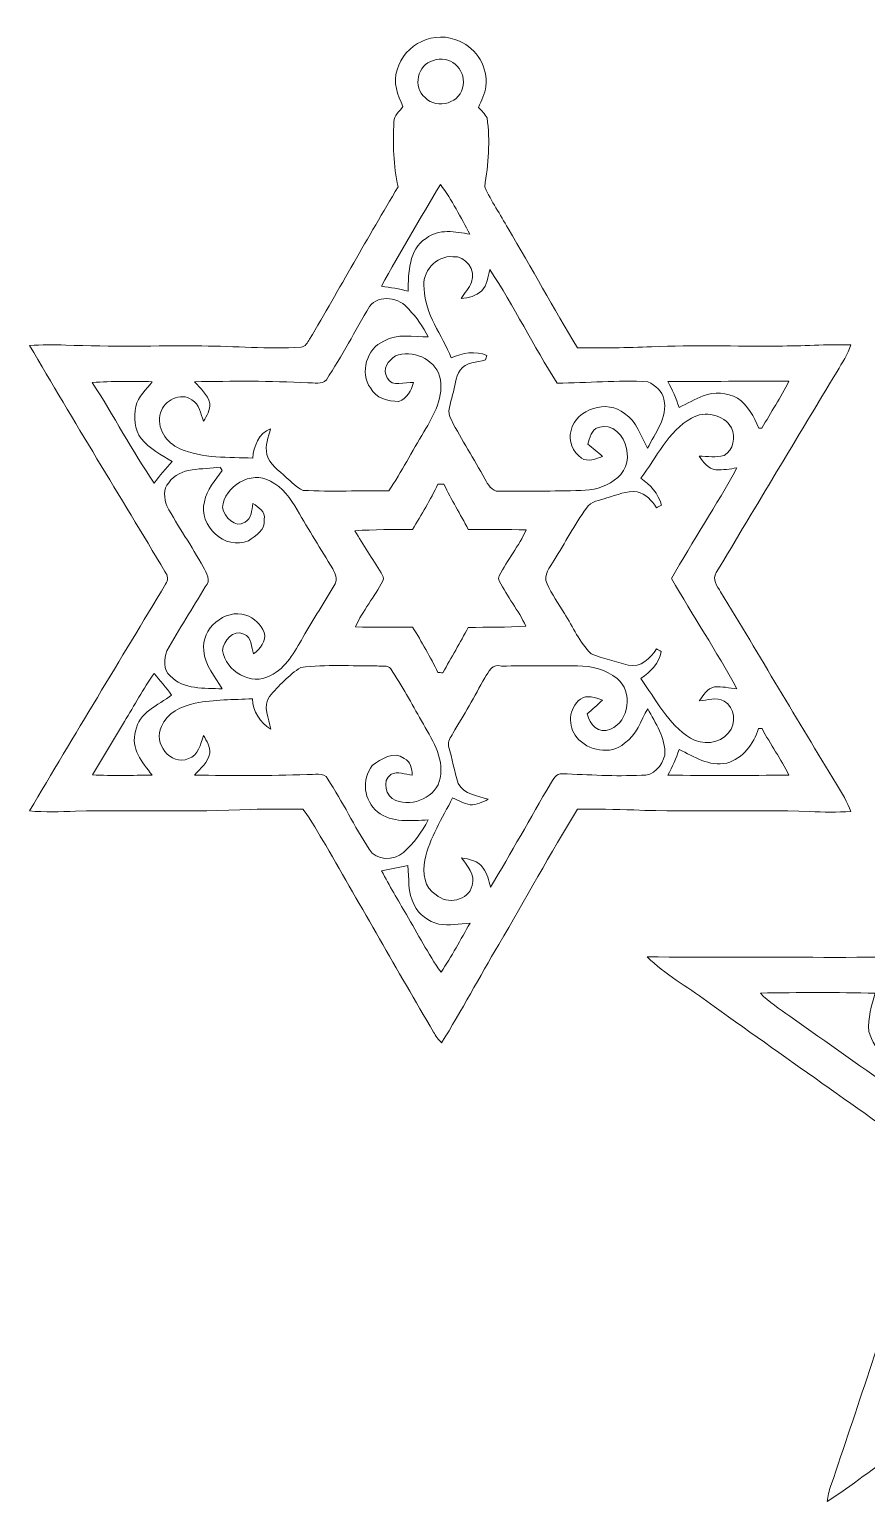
# Model space of a CAD drawing. Header units: centimetres. Extents: x -16.3 to 16.3, y -15.3 to 15.5.
# Drawn here: x -16.33 to 1.2, y -15.34 to 15.5 of the extents above; entities that cross this region are included whole.
import ezdxf

# ---------------------------------------------------------------- set-up
doc = ezdxf.new("R2010")
doc.units = ezdxf.units.CM
doc.header["$MEASUREMENT"] = 0
doc.layers.add('Layer 1', color=7, linetype='Continuous')

msp = doc.modelspace()

# ---------------------------------------------------------------- linework, layer by layer
at = {"layer": 'Layer 1', "color": 250, "lineweight": 9}
for points, knots in [([(-8.62736, 14.65304), (-8.49612, 15.19491), (-7.8255, 15.49971), (-7.32455, 15.25241), (-7.32455, 15.25241), (-6.95907, 15.10001), (-6.72871, 14.6989), (-6.76999, 14.30696), (-6.76999, 14.30696), (-6.79644, 14.1521), (-6.86418, 14.00851), (-6.92662, 13.86529), (-6.92662, 13.86529), (-6.86241, 13.79685), (-6.78939, 13.73229), (-6.74741, 13.64656), (-6.74741, 13.64656), (-6.68038, 13.16538), (-6.7213, 12.67925), (-6.79786, 12.203), (-6.79786, 12.203), (-6.65921, 11.89926), (-6.46695, 11.62338), (-6.30891, 11.32952), (-6.30891, 11.32952), (-5.81502, 10.50261), (-5.35429, 9.6563), (-4.85511, 8.83256), (-4.85511, 8.83256), (-4.33723, 8.83362), (-3.81865, 8.82303), (-3.30112, 8.85337), (-3.30112, 8.85337), (-2.41988, 8.88689), (-1.53794, 8.85937), (-0.65634, 8.86784), (-0.65634, 8.86784), (-0.14622, 8.86607), (0.36354, 8.90453), (0.87401, 8.89112), (0.87401, 8.89112), (0.80557, 8.69215), (0.6881, 8.51612), (0.58438, 8.33514), (0.58438, 8.33514), (-0.26405, 6.93356), (-1.10613, 5.52774), (-1.9461, 4.12121), (-1.9461, 4.12121), (-2.04594, 3.98539), (-1.9207, 3.83511), (-1.85579, 3.71763), (-1.85579, 3.71763), (-1.04086, 2.37778), (-0.24394, 1.027), (0.56886, -0.31426), (0.56886, -0.31426), (0.67857, -0.50018), (0.80381, -0.68045), (0.8726, -0.88682), (0.8726, -0.88682), (0.58579, -0.89529), (0.29934, -0.90199), (0.01288, -0.884), (0.01288, -0.884), (-1.2162, -0.8399), (-2.44669, -0.8974), (-3.67577, -0.8519), (-3.67577, -0.8519), (-4.06771, -0.83602), (-4.46, -0.83532), (-4.85157, -0.83355), (-4.85157, -0.83355), (-5.43049, -1.76065), (-5.94378, -2.72656), (-6.50082, -3.66671), (-6.50082, -3.66671), (-6.90757, -4.35075), (-7.2794, -5.05524), (-7.70026, -5.73081), (-7.70026, -5.73081), (-7.76447, -5.66167), (-7.82303, -5.58723), (-7.86995, -5.50539), (-7.86995, -5.50539), (-8.63088, -4.2047), (-9.37419, -2.89413), (-10.12772, -1.58955), (-10.12772, -1.58955), (-10.28295, -1.33485), (-10.42441, -1.07097), (-10.60292, -0.83144), (-10.60292, -0.83144), (-10.96769, -0.83179), (-11.33281, -0.83038), (-11.69759, -0.84131), (-11.69759, -0.84131), (-12.92031, -0.90129), (-14.14481, -0.84449), (-15.36824, -0.878), (-15.36824, -0.878), (-15.68927, -0.88929), (-16.01171, -0.89776), (-16.33238, -0.872), (-16.33238, -0.872), (-15.38905, 0.71655), (-14.43338, 2.29806), (-13.47947, 3.87991), (-13.47947, 3.87991), (-13.42232, 3.96211), (-13.42867, 4.06547), (-13.49428, 4.14238), (-13.49428, 4.14238), (-14.43655, 5.72353), (-15.40599, 7.28916), (-16.3285, 8.88195), (-16.3285, 8.88195), (-16.07697, 8.89218), (-15.82438, 8.89994), (-15.5725, 8.88653), (-15.5725, 8.88653), (-14.62247, 8.84843), (-13.67173, 8.87736), (-12.72135, 8.86819), (-12.72135, 8.86819), (-12.02849, 8.86784), (-11.33599, 8.7994), (-10.64349, 8.84138), (-10.64349, 8.84138), (-10.55459, 8.85161), (-10.51014, 8.9451), (-10.46392, 9.0093), (-10.46392, 9.0093), (-9.8402, 10.06905), (-9.24542, 11.14713), (-8.61113, 12.20053), (-8.61113, 12.20053), (-8.71167, 12.64644), (-8.71908, 13.10752), (-8.70039, 13.5619), (-8.70039, 13.5619), (-8.69333, 13.69454), (-8.5875, 13.78697), (-8.50846, 13.88293), (-8.50846, 13.88293), (-8.61642, 14.12211), (-8.72861, 14.39269), (-8.62736, 14.65304), (-8.62736, 14.65304), (-8.62736, 14.65304), (-8.62736, 14.65304), (-8.62736, 14.65304)], [0, 0, 0, 0, 0.02564103, 0.02564103, 0.02564103, 0.02564103, 0.05128205, 0.05128205, 0.05128205, 0.05128205, 0.07692308, 0.07692308, 0.07692308, 0.07692308, 0.1025641, 0.1025641, 0.1025641, 0.1025641, 0.12820513, 0.12820513, 0.12820513, 0.12820513, 0.15384615, 0.15384615, 0.15384615, 0.15384615, 0.17948718, 0.17948718, 0.17948718, 0.17948718, 0.20512821, 0.20512821, 0.20512821, 0.20512821, 0.23076923, 0.23076923, 0.23076923, 0.23076923, 0.25641026, 0.25641026, 0.25641026, 0.25641026, 0.28205128, 0.28205128, 0.28205128, 0.28205128, 0.30769231, 0.30769231, 0.30769231, 0.30769231, 0.33333333, 0.33333333, 0.33333333, 0.33333333, 0.35897436, 0.35897436, 0.35897436, 0.35897436, 0.38461538, 0.38461538, 0.38461538, 0.38461538, 0.41025641, 0.41025641, 0.41025641, 0.41025641, 0.43589744, 0.43589744, 0.43589744, 0.43589744, 0.46153846, 0.46153846, 0.46153846, 0.46153846, 0.48717949, 0.48717949, 0.48717949, 0.48717949, 0.51282051, 0.51282051, 0.51282051, 0.51282051, 0.53846154, 0.53846154, 0.53846154, 0.53846154, 0.56410256, 0.56410256, 0.56410256, 0.56410256, 0.58974359, 0.58974359, 0.58974359, 0.58974359, 0.61538462, 0.61538462, 0.61538462, 0.61538462, 0.64102564, 0.64102564, 0.64102564, 0.64102564, 0.66666667, 0.66666667, 0.66666667, 0.66666667, 0.69230769, 0.69230769, 0.69230769, 0.69230769, 0.71794872, 0.71794872, 0.71794872, 0.71794872, 0.74358974, 0.74358974, 0.74358974, 0.74358974, 0.76923077, 0.76923077, 0.76923077, 0.76923077, 0.79487179, 0.79487179, 0.79487179, 0.79487179, 0.82051282, 0.82051282, 0.82051282, 0.82051282, 0.84615385, 0.84615385, 0.84615385, 0.84615385, 0.87179487, 0.87179487, 0.87179487, 0.87179487, 0.8974359, 0.8974359, 0.8974359, 0.8974359, 0.92307692, 0.92307692, 0.92307692, 0.92307692, 0.94871795, 0.94871795, 0.94871795, 0.94871795, 1, 1, 1, 1]), ([(-7.87242, 14.84813), (-8.20225, 14.76522), (-8.31374, 14.28686), (-8.04669, 14.07166), (-8.04669, 14.07166), (-7.79833, 13.80955), (-7.27411, 13.95948), (-7.24976, 14.33554), (-7.24976, 14.33554), (-7.18873, 14.67385), (-7.54433, 14.98253), (-7.87242, 14.84813), (-7.87242, 14.84813), (-7.87242, 14.84813), (-7.87242, 14.84813), (-7.87242, 14.84813)], [0, 0, 0, 0, 0.2, 0.2, 0.2, 0.2, 0.4, 0.4, 0.4, 0.4, 0.6, 0.6, 0.6, 0.6, 1, 1, 1, 1]), ([(-7.7239, 12.25098), (-8.14864, 11.5486), (-8.56316, 10.83881), (-8.96109, 10.12055), (-8.96109, 10.12055), (-8.77306, 10.09374), (-8.58396, 10.06693), (-8.40123, 10.01401), (-8.40123, 10.01401), (-8.391, 10.40066), (-8.39312, 10.88537), (-8.02517, 11.12279), (-8.02517, 11.12279), (-7.75741, 11.33411), (-7.41345, 11.26002), (-7.10512, 11.20922), (-7.10512, 11.20922), (-7.30127, 11.56165), (-7.47907, 11.92889), (-7.7239, 12.25098), (-7.7239, 12.25098), (-7.7239, 12.25098), (-7.7239, 12.25098), (-7.7239, 12.25098)], [0, 0, 0, 0, 0.14285714, 0.14285714, 0.14285714, 0.14285714, 0.28571429, 0.28571429, 0.28571429, 0.28571429, 0.42857143, 0.42857143, 0.42857143, 0.42857143, 0.57142857, 0.57142857, 0.57142857, 0.57142857, 0.71428571, 0.71428571, 0.71428571, 0.71428571, 1, 1, 1, 1]), ([(-8.06362, 10.06905), (-8.04844, 9.53035), (-7.6925, 9.10067), (-7.49706, 8.61948), (-7.49706, 8.61948), (-7.25999, 8.71791), (-6.99471, 8.78176), (-6.75129, 8.66605), (-6.75129, 8.66605), (-6.75834, 8.64347), (-6.77246, 8.59831), (-6.77986, 8.57574), (-6.77986, 8.57574), (-6.96472, 8.52741), (-7.18873, 8.53023), (-7.31256, 8.36336), (-7.31256, 8.36336), (-7.41239, 8.20955), (-7.4198, 8.01553), (-7.47166, 7.84372), (-7.47166, 7.84372), (-7.50271, 7.67157), (-7.60677, 7.48495), (-7.496, 7.31844), (-7.496, 7.31844), (-7.27763, 6.89793), (-7.02257, 6.49717), (-6.79362, 6.0823), (-6.79362, 6.0823), (-6.73012, 5.96941), (-6.65322, 5.81984), (-6.50152, 5.82513), (-6.50152, 5.82513), (-5.92932, 5.82936), (-5.35641, 5.82583), (-4.78419, 5.84171), (-4.78419, 5.84171), (-4.53655, 5.84383), (-4.28784, 5.90486), (-4.08676, 6.05443), (-4.08676, 6.05443), (-3.86486, 6.18708), (-3.76326, 6.47212), (-3.8257, 6.72013), (-3.8257, 6.72013), (-3.87051, 6.98471), (-4.12556, 7.26623), (-4.41731, 7.16286), (-4.41731, 7.16286), (-4.56795, 7.12335), (-4.59404, 6.93285), (-4.63991, 6.81255), (-4.63991, 6.81255), (-4.53584, 6.72824), (-4.43107, 6.64428), (-4.33017, 6.55573), (-4.33017, 6.55573), (-4.46846, 6.50317), (-4.63038, 6.43508), (-4.77221, 6.51657), (-4.77221, 6.51657), (-4.94683, 6.65169), (-5.05266, 6.87641), (-4.98916, 7.0976), (-4.98916, 7.0976), (-4.87592, 7.55974), (-4.22716, 7.75377), (-3.86804, 7.45426), (-3.86804, 7.45426), (-3.6098, 7.28669), (-3.53078, 6.97942), (-3.38579, 6.72648), (-3.38579, 6.72648), (-3.22986, 7.04468), (-2.95716, 7.37206), (-3.04254, 7.75165), (-3.04254, 7.75165), (-3.07922, 7.92275), (-3.22598, 8.04622), (-3.37732, 8.11783), (-3.37732, 8.11783), (-4.01091, 8.15699), (-4.64521, 8.09702), (-5.27879, 8.0882), (-5.27879, 8.0882), (-5.77551, 8.86643), (-6.18014, 9.70004), (-6.69061, 10.4691), (-6.69061, 10.4691), (-6.73224, 10.3174), (-6.746, 10.14525), (-6.85818, 10.0246), (-6.85818, 10.0246), (-6.97566, 9.9177), (-7.13652, 9.87643), (-7.29104, 9.85985), (-7.29104, 9.85985), (-7.21731, 9.97415), (-7.12629, 10.07928), (-7.07161, 10.20451), (-7.07161, 10.20451), (-6.97601, 10.45463), (-7.19614, 10.7612), (-7.46319, 10.73897), (-7.46319, 10.73897), (-7.81597, 10.77072), (-8.12712, 10.41265), (-8.06362, 10.06905), (-8.06362, 10.06905), (-8.06362, 10.06905), (-8.06362, 10.06905), (-8.06362, 10.06905)], [0, 0, 0, 0, 0.03448276, 0.03448276, 0.03448276, 0.03448276, 0.06896552, 0.06896552, 0.06896552, 0.06896552, 0.10344828, 0.10344828, 0.10344828, 0.10344828, 0.13793103, 0.13793103, 0.13793103, 0.13793103, 0.17241379, 0.17241379, 0.17241379, 0.17241379, 0.20689655, 0.20689655, 0.20689655, 0.20689655, 0.24137931, 0.24137931, 0.24137931, 0.24137931, 0.27586207, 0.27586207, 0.27586207, 0.27586207, 0.31034483, 0.31034483, 0.31034483, 0.31034483, 0.34482759, 0.34482759, 0.34482759, 0.34482759, 0.37931034, 0.37931034, 0.37931034, 0.37931034, 0.4137931, 0.4137931, 0.4137931, 0.4137931, 0.44827586, 0.44827586, 0.44827586, 0.44827586, 0.48275862, 0.48275862, 0.48275862, 0.48275862, 0.51724138, 0.51724138, 0.51724138, 0.51724138, 0.55172414, 0.55172414, 0.55172414, 0.55172414, 0.5862069, 0.5862069, 0.5862069, 0.5862069, 0.62068966, 0.62068966, 0.62068966, 0.62068966, 0.65517241, 0.65517241, 0.65517241, 0.65517241, 0.68965517, 0.68965517, 0.68965517, 0.68965517, 0.72413793, 0.72413793, 0.72413793, 0.72413793, 0.75862069, 0.75862069, 0.75862069, 0.75862069, 0.79310345, 0.79310345, 0.79310345, 0.79310345, 0.82758621, 0.82758621, 0.82758621, 0.82758621, 0.86206897, 0.86206897, 0.86206897, 0.86206897, 0.89655172, 0.89655172, 0.89655172, 0.89655172, 0.93103448, 0.93103448, 0.93103448, 0.93103448, 1, 1, 1, 1]), ([(-9.20768, 9.69686), (-9.51248, 9.18745), (-9.78659, 8.65935), (-10.11256, 8.16263), (-10.11256, 8.16263), (-10.20181, 8.04763), (-10.38172, 8.10866), (-10.49885, 8.0942), (-10.49885, 8.0942), (-11.29013, 8.14217), (-12.08317, 8.13194), (-12.87516, 8.1196), (-12.87516, 8.1196), (-12.75592, 7.97813), (-12.59541, 7.85148), (-12.55237, 7.66381), (-12.55237, 7.66381), (-12.54743, 7.52905), (-12.61869, 7.40628), (-12.68395, 7.29304), (-12.68395, 7.29304), (-12.75274, 7.44755), (-12.76862, 7.65075), (-12.93266, 7.7393), (-12.93266, 7.7393), (-13.16232, 7.90969), (-13.51474, 7.73083), (-13.58565, 7.47154), (-13.58565, 7.47154), (-13.68055, 7.16039), (-13.46747, 6.83372), (-13.17996, 6.7173), (-13.17996, 6.7173), (-12.70159, 6.50775), (-12.16361, 6.54127), (-11.65419, 6.51904), (-11.65419, 6.51904), (-11.63761, 6.7741), (-11.52896, 7.03304), (-11.28096, 7.1357), (-11.28096, 7.1357), (-11.32646, 6.96002), (-11.40443, 6.78433), (-11.35892, 6.59806), (-11.35892, 6.59806), (-11.312, 6.38181), (-11.09892, 6.26434), (-10.95746, 6.11582), (-10.95746, 6.11582), (-10.84139, 6.0248), (-10.74297, 5.89533), (-10.6008, 5.84383), (-10.6008, 5.84383), (-10.00249, 5.81208), (-9.40206, 5.84171), (-8.80269, 5.83395), (-8.80269, 5.83395), (-8.53493, 6.23223), (-8.32044, 6.66298), (-8.06856, 7.07079), (-8.06856, 7.07079), (-7.86501, 7.42215), (-7.63253, 7.81233), (-7.74083, 8.23778), (-7.74083, 8.23778), (-7.85689, 8.60149), (-8.31444, 8.80363), (-8.66722, 8.65899), (-8.66722, 8.65899), (-8.81574, 8.56727), (-8.95262, 8.37924), (-8.83797, 8.20215), (-8.83797, 8.20215), (-8.73954, 7.98836), (-8.46861, 8.12806), (-8.28727, 8.1016), (-8.28727, 8.1016), (-8.33138, 7.93192), (-8.4224, 7.7714), (-8.59773, 7.70473), (-8.59773, 7.70473), (-8.81927, 7.70896), (-9.0768, 7.7767), (-9.19004, 7.98836), (-9.19004, 7.98836), (-9.42005, 8.30586), (-9.26942, 8.81563), (-8.90852, 8.96944), (-8.90852, 8.96944), (-8.62912, 9.14371), (-8.28727, 9.05093), (-7.97825, 9.05693), (-7.97825, 9.05693), (-8.08936, 9.26753), (-8.22167, 9.46721), (-8.38924, 9.6376), (-8.38924, 9.6376), (-8.57092, 9.88948), (-9.01011, 9.95792), (-9.20768, 9.69686), (-9.20768, 9.69686), (-9.20768, 9.69686), (-9.20768, 9.69686), (-9.20768, 9.69686)], [0, 0, 0, 0, 0.03703704, 0.03703704, 0.03703704, 0.03703704, 0.07407407, 0.07407407, 0.07407407, 0.07407407, 0.11111111, 0.11111111, 0.11111111, 0.11111111, 0.14814815, 0.14814815, 0.14814815, 0.14814815, 0.18518519, 0.18518519, 0.18518519, 0.18518519, 0.22222222, 0.22222222, 0.22222222, 0.22222222, 0.25925926, 0.25925926, 0.25925926, 0.25925926, 0.2962963, 0.2962963, 0.2962963, 0.2962963, 0.33333333, 0.33333333, 0.33333333, 0.33333333, 0.37037037, 0.37037037, 0.37037037, 0.37037037, 0.40740741, 0.40740741, 0.40740741, 0.40740741, 0.44444444, 0.44444444, 0.44444444, 0.44444444, 0.48148148, 0.48148148, 0.48148148, 0.48148148, 0.51851852, 0.51851852, 0.51851852, 0.51851852, 0.55555556, 0.55555556, 0.55555556, 0.55555556, 0.59259259, 0.59259259, 0.59259259, 0.59259259, 0.62962963, 0.62962963, 0.62962963, 0.62962963, 0.66666667, 0.66666667, 0.66666667, 0.66666667, 0.7037037, 0.7037037, 0.7037037, 0.7037037, 0.74074074, 0.74074074, 0.74074074, 0.74074074, 0.77777778, 0.77777778, 0.77777778, 0.77777778, 0.81481481, 0.81481481, 0.81481481, 0.81481481, 0.85185185, 0.85185185, 0.85185185, 0.85185185, 0.88888889, 0.88888889, 0.88888889, 0.88888889, 0.92592593, 0.92592593, 0.92592593, 0.92592593, 1, 1, 1, 1]), ([(-15.01687, 8.10478), (-14.56884, 7.40981), (-14.18255, 6.67638), (-13.71794, 5.99199), (-13.71794, 5.99199), (-13.60647, 6.15603), (-13.47559, 6.30491), (-13.34047, 6.44955), (-13.34047, 6.44955), (-13.57189, 6.58678), (-13.8199, 6.71483), (-13.99064, 6.92862), (-13.99064, 6.92862), (-14.13775, 7.117), (-14.14586, 7.3777), (-14.10353, 7.60278), (-14.10353, 7.60278), (-14.05696, 7.81303), (-13.88234, 7.9552), (-13.75887, 8.12065), (-13.75887, 8.12065), (-14.17797, 8.13335), (-14.59812, 8.12877), (-15.01687, 8.10478), (-15.01687, 8.10478), (-15.01687, 8.10478), (-15.01687, 8.10478), (-15.01687, 8.10478)], [0, 0, 0, 0, 0.125, 0.125, 0.125, 0.125, 0.25, 0.25, 0.25, 0.25, 0.375, 0.375, 0.375, 0.375, 0.5, 0.5, 0.5, 0.5, 0.625, 0.625, 0.625, 0.625, 0.75, 0.75, 0.75, 0.75, 1, 1, 1, 1]), ([(-2.96316, 8.12171), (-2.86721, 7.95026), (-2.78571, 7.77105), (-2.72645, 7.58302), (-2.72645, 7.58302), (-2.55711, 7.66134), (-2.39413, 7.75377), (-2.22162, 7.82503), (-2.22162, 7.82503), (-1.99126, 7.92204), (-1.72103, 7.88711), (-1.50125, 7.77705), (-1.50125, 7.77705), (-1.28499, 7.62712), (-1.15693, 7.38511), (-1.05674, 7.14769), (-1.05674, 7.14769), (-1.03981, 7.14734), (-1.00594, 7.14699), (-0.98936, 7.14663), (-0.98936, 7.14663), (-0.80874, 7.4793), (-0.58931, 7.79045), (-0.42456, 8.13159), (-0.42456, 8.13159), (-1.27088, 8.12665), (-2.11719, 8.13088), (-2.96316, 8.12171), (-2.96316, 8.12171), (-2.96316, 8.12171), (-2.96316, 8.12171), (-2.96316, 8.12171)], [0, 0, 0, 0, 0.11111111, 0.11111111, 0.11111111, 0.11111111, 0.22222222, 0.22222222, 0.22222222, 0.22222222, 0.33333333, 0.33333333, 0.33333333, 0.33333333, 0.44444444, 0.44444444, 0.44444444, 0.44444444, 0.55555556, 0.55555556, 0.55555556, 0.55555556, 0.66666667, 0.66666667, 0.66666667, 0.66666667, 0.77777778, 0.77777778, 0.77777778, 0.77777778, 1, 1, 1, 1]), ([(-2.46539, 7.35971), (-2.95928, 7.0782), (-3.19247, 6.53104), (-3.52796, 6.09783), (-3.52796, 6.09783), (-3.32617, 5.96448), (-3.15719, 5.77327), (-3.09757, 5.53373), (-3.09757, 5.53373), (-3.12262, 5.51927), (-3.17236, 5.49034), (-3.19705, 5.47588), (-3.19705, 5.47588), (-3.29724, 5.62369), (-3.42036, 5.77962), (-3.60663, 5.81384), (-3.60663, 5.81384), (-3.82711, 5.84453), (-4.03031, 5.74187), (-4.23704, 5.68508), (-4.23704, 5.68508), (-4.38239, 5.62793), (-4.581, 5.62828), (-4.66567, 5.47129), (-4.66567, 5.47129), (-4.91508, 5.1231), (-5.11546, 4.74351), (-5.34512, 4.38297), (-5.34512, 4.38297), (-5.42696, 4.23128), (-5.58077, 4.07676), (-5.49117, 3.88732), (-5.49117, 3.88732), (-5.39697, 3.66648), (-5.2481, 3.47422), (-5.12922, 3.26643), (-5.12922, 3.26643), (-4.94823, 2.98139), (-4.81101, 2.66107), (-4.56865, 2.42082), (-4.56865, 2.42082), (-4.321, 2.31111), (-4.04936, 2.26348), (-3.79113, 2.18376), (-3.79113, 2.18376), (-3.52231, 2.12026), (-3.33252, 2.32522), (-3.1967, 2.52313), (-3.1967, 2.52313), (-3.17271, 2.50937), (-3.12438, 2.4815), (-3.10039, 2.46774), (-3.10039, 2.46774), (-3.14519, 2.21798), (-3.32229, 2.03806), (-3.52831, 1.90506), (-3.52831, 1.90506), (-3.21434, 1.46515), (-2.95822, 0.94939), (-2.48832, 0.65235), (-2.48832, 0.65235), (-2.24279, 0.50207), (-1.87449, 0.53205), (-1.68928, 0.76347), (-1.68928, 0.76347), (-1.5203, 0.9515), (-1.55769, 1.3004), (-1.78418, 1.42599), (-1.78418, 1.42599), (-1.9461, 1.52159), (-2.13413, 1.44469), (-2.30557, 1.43199), (-2.30557, 1.43199), (-2.21845, 1.54629), (-2.13696, 1.6934), (-1.98667, 1.72797), (-1.98667, 1.72797), (-1.82933, 1.7389), (-1.67199, 1.70468), (-1.51607, 1.68458), (-1.51607, 1.68458), (-1.94011, 2.47409), (-2.44175, 3.22022), (-2.88379, 3.99986), (-2.88379, 3.99986), (-2.43857, 4.77773), (-1.9461, 5.5295), (-1.5143, 6.31478), (-1.5143, 6.31478), (-1.66035, 6.29115), (-1.80746, 6.26751), (-1.95598, 6.2728), (-1.95598, 6.2728), (-2.11791, 6.29573), (-2.22092, 6.43367), (-2.30417, 6.56032), (-2.30417, 6.56032), (-2.13166, 6.55608), (-1.95316, 6.52998), (-1.78418, 6.57584), (-1.78418, 6.57584), (-1.58274, 6.6792), (-1.54111, 6.96107), (-1.62966, 7.15298), (-1.62966, 7.15298), (-1.78559, 7.4405), (-2.19128, 7.51564), (-2.46539, 7.35971), (-2.46539, 7.35971), (-2.46539, 7.35971), (-2.46539, 7.35971), (-2.46539, 7.35971)], [0, 0, 0, 0, 0.03448276, 0.03448276, 0.03448276, 0.03448276, 0.06896552, 0.06896552, 0.06896552, 0.06896552, 0.10344828, 0.10344828, 0.10344828, 0.10344828, 0.13793103, 0.13793103, 0.13793103, 0.13793103, 0.17241379, 0.17241379, 0.17241379, 0.17241379, 0.20689655, 0.20689655, 0.20689655, 0.20689655, 0.24137931, 0.24137931, 0.24137931, 0.24137931, 0.27586207, 0.27586207, 0.27586207, 0.27586207, 0.31034483, 0.31034483, 0.31034483, 0.31034483, 0.34482759, 0.34482759, 0.34482759, 0.34482759, 0.37931034, 0.37931034, 0.37931034, 0.37931034, 0.4137931, 0.4137931, 0.4137931, 0.4137931, 0.44827586, 0.44827586, 0.44827586, 0.44827586, 0.48275862, 0.48275862, 0.48275862, 0.48275862, 0.51724138, 0.51724138, 0.51724138, 0.51724138, 0.55172414, 0.55172414, 0.55172414, 0.55172414, 0.5862069, 0.5862069, 0.5862069, 0.5862069, 0.62068966, 0.62068966, 0.62068966, 0.62068966, 0.65517241, 0.65517241, 0.65517241, 0.65517241, 0.68965517, 0.68965517, 0.68965517, 0.68965517, 0.72413793, 0.72413793, 0.72413793, 0.72413793, 0.75862069, 0.75862069, 0.75862069, 0.75862069, 0.79310345, 0.79310345, 0.79310345, 0.79310345, 0.82758621, 0.82758621, 0.82758621, 0.82758621, 0.86206897, 0.86206897, 0.86206897, 0.86206897, 0.89655172, 0.89655172, 0.89655172, 0.89655172, 0.93103448, 0.93103448, 0.93103448, 0.93103448, 1, 1, 1, 1]), ([(-13.41632, 6.00117), (-13.54156, 5.87558), (-13.50557, 5.67132), (-13.45724, 5.51927), (-13.45724, 5.51927), (-13.21806, 5.08359), (-12.93125, 4.67578), (-12.69207, 4.23975), (-12.69207, 4.23975), (-12.62821, 4.11204), (-12.51356, 3.95505), (-12.65432, 3.82594), (-12.65432, 3.82594), (-12.91008, 3.3705), (-13.20324, 2.93658), (-13.45724, 2.48044), (-13.45724, 2.48044), (-13.51686, 2.31428), (-13.53344, 2.08533), (-13.38633, 1.95868), (-13.38633, 1.95868), (-13.10834, 1.66341), (-12.66702, 1.70433), (-12.2966, 1.68458), (-12.2966, 1.68458), (-12.44371, 1.94246), (-12.65785, 2.17564), (-12.68219, 2.48609), (-12.68219, 2.48609), (-12.74357, 2.94399), (-12.24016, 3.37403), (-11.79919, 3.2301), (-11.79919, 3.2301), (-11.62632, 3.17788), (-11.48804, 3.02795), (-11.41572, 2.86956), (-11.41572, 2.86956), (-11.36386, 2.67271), (-11.50038, 2.52913), (-11.63656, 2.41835), (-11.63656, 2.41835), (-11.68489, 2.56264), (-11.67854, 2.76478), (-11.84187, 2.83463), (-11.84187, 2.83463), (-12.06236, 2.94611), (-12.27332, 2.68929), (-12.28884, 2.48644), (-12.28884, 2.48644), (-12.21899, 2.05746), (-11.68559, 1.73044), (-11.28589, 1.96539), (-11.28589, 1.96539), (-10.94934, 2.12061), (-10.78566, 2.46422), (-10.60362, 2.76408), (-10.60362, 2.76408), (-10.38843, 3.14437), (-10.14536, 3.50844), (-9.93087, 3.88873), (-9.93087, 3.88873), (-9.87372, 3.9868), (-9.93229, 4.10851), (-9.98026, 4.19882), (-9.98026, 4.19882), (-10.22862, 4.61016), (-10.48297, 5.01797), (-10.72392, 5.43319), (-10.72392, 5.43319), (-10.8615, 5.67238), (-11.03013, 5.91121), (-11.28554, 6.03503), (-11.28554, 6.03503), (-11.69088, 6.27351), (-12.24792, 5.92849), (-12.28919, 5.48505), (-12.28919, 5.48505), (-12.24827, 5.28785), (-12.02673, 5.03843), (-11.81682, 5.17743), (-11.81682, 5.17743), (-11.67677, 5.25292), (-11.67818, 5.42931), (-11.65349, 5.56619), (-11.65349, 5.56619), (-11.53319, 5.49846), (-11.38855, 5.39474), (-11.41395, 5.23634), (-11.41395, 5.23634), (-11.3822, 5.01691), (-11.59246, 4.89097), (-11.74592, 4.78867), (-11.74592, 4.78867), (-12.22922, 4.57383), (-12.80778, 5.10723), (-12.66631, 5.60676), (-12.66631, 5.60676), (-12.6261, 5.86111), (-12.44159, 6.05867), (-12.29696, 6.2594), (-12.29696, 6.2594), (-12.30719, 6.27739), (-12.32729, 6.31373), (-12.33752, 6.33172), (-12.33752, 6.33172), (-12.70194, 6.26822), (-13.18137, 6.35147), (-13.41632, 6.00117), (-13.41632, 6.00117), (-13.41632, 6.00117), (-13.41632, 6.00117), (-13.41632, 6.00117)], [0, 0, 0, 0, 0.03448276, 0.03448276, 0.03448276, 0.03448276, 0.06896552, 0.06896552, 0.06896552, 0.06896552, 0.10344828, 0.10344828, 0.10344828, 0.10344828, 0.13793103, 0.13793103, 0.13793103, 0.13793103, 0.17241379, 0.17241379, 0.17241379, 0.17241379, 0.20689655, 0.20689655, 0.20689655, 0.20689655, 0.24137931, 0.24137931, 0.24137931, 0.24137931, 0.27586207, 0.27586207, 0.27586207, 0.27586207, 0.31034483, 0.31034483, 0.31034483, 0.31034483, 0.34482759, 0.34482759, 0.34482759, 0.34482759, 0.37931034, 0.37931034, 0.37931034, 0.37931034, 0.4137931, 0.4137931, 0.4137931, 0.4137931, 0.44827586, 0.44827586, 0.44827586, 0.44827586, 0.48275862, 0.48275862, 0.48275862, 0.48275862, 0.51724138, 0.51724138, 0.51724138, 0.51724138, 0.55172414, 0.55172414, 0.55172414, 0.55172414, 0.5862069, 0.5862069, 0.5862069, 0.5862069, 0.62068966, 0.62068966, 0.62068966, 0.62068966, 0.65517241, 0.65517241, 0.65517241, 0.65517241, 0.68965517, 0.68965517, 0.68965517, 0.68965517, 0.72413793, 0.72413793, 0.72413793, 0.72413793, 0.75862069, 0.75862069, 0.75862069, 0.75862069, 0.79310345, 0.79310345, 0.79310345, 0.79310345, 0.82758621, 0.82758621, 0.82758621, 0.82758621, 0.86206897, 0.86206897, 0.86206897, 0.86206897, 0.89655172, 0.89655172, 0.89655172, 0.89655172, 0.93103448, 0.93103448, 0.93103448, 0.93103448, 1, 1, 1, 1]), ([(-7.77611, 5.974), (-7.93733, 5.64874), (-8.11971, 5.33477), (-8.30633, 5.02326), (-8.30633, 5.02326), (-8.71062, 5.02503), (-9.1149, 5.02362), (-9.51848, 4.99857), (-9.51848, 4.99857), (-9.33856, 4.70259), (-9.14982, 4.41155), (-8.96778, 4.11663), (-8.96778, 4.11663), (-8.93991, 4.06583), (-8.89865, 4.00515), (-8.93216, 3.94659), (-8.93216, 3.94659), (-9.09973, 3.61286), (-9.35514, 3.32746), (-9.5026, 2.98245), (-9.5026, 2.98245), (-9.10432, 2.97504), (-8.70568, 2.97715), (-8.30739, 2.97786), (-8.30739, 2.97786), (-8.11548, 2.66953), (-7.93768, 2.35274), (-7.77681, 2.02748), (-7.77681, 2.02748), (-7.75177, 2.02642), (-7.70132, 2.02465), (-7.67627, 2.02395), (-7.67627, 2.02395), (-7.49106, 2.33651), (-7.31467, 2.65472), (-7.14076, 2.97363), (-7.14076, 2.97363), (-6.73824, 2.97574), (-6.33536, 2.97539), (-5.9332, 2.99797), (-5.9332, 2.99797), (-6.09159, 3.33028), (-6.32443, 3.61992), (-6.4927, 3.94623), (-6.4927, 3.94623), (-6.51246, 3.98222), (-6.51246, 4.01785), (-6.4927, 4.05348), (-6.4927, 4.05348), (-6.32266, 4.3858), (-6.08242, 4.6779), (-5.92579, 5.01727), (-5.92579, 5.01727), (-6.33148, 5.02538), (-6.73718, 5.02256), (-7.14287, 5.02538), (-7.14287, 5.02538), (-7.30797, 5.34288), (-7.49353, 5.64945), (-7.65158, 5.97047), (-7.65158, 5.97047), (-7.69321, 5.97188), (-7.73483, 5.9733), (-7.77611, 5.974), (-7.77611, 5.974), (-7.77611, 5.974), (-7.77611, 5.974), (-7.77611, 5.974)], [0, 0, 0, 0, 0.05555556, 0.05555556, 0.05555556, 0.05555556, 0.11111111, 0.11111111, 0.11111111, 0.11111111, 0.16666667, 0.16666667, 0.16666667, 0.16666667, 0.22222222, 0.22222222, 0.22222222, 0.22222222, 0.27777778, 0.27777778, 0.27777778, 0.27777778, 0.33333333, 0.33333333, 0.33333333, 0.33333333, 0.38888889, 0.38888889, 0.38888889, 0.38888889, 0.44444444, 0.44444444, 0.44444444, 0.44444444, 0.5, 0.5, 0.5, 0.5, 0.55555556, 0.55555556, 0.55555556, 0.55555556, 0.61111111, 0.61111111, 0.61111111, 0.61111111, 0.66666667, 0.66666667, 0.66666667, 0.66666667, 0.72222222, 0.72222222, 0.72222222, 0.72222222, 0.77777778, 0.77777778, 0.77777778, 0.77777778, 0.83333333, 0.83333333, 0.83333333, 0.83333333, 0.88888889, 0.88888889, 0.88888889, 0.88888889, 1, 1, 1, 1]), ([(5.49928, 3.87321), (5.62487, 4.35405), (6.12758, 4.7107), (6.62711, 4.62075), (6.62711, 4.62075), (7.07408, 4.55125), (7.45438, 4.13991), (7.45191, 3.6813), (7.45191, 3.6813), (7.47131, 3.47104), (7.37253, 3.28266), (7.2928, 3.09639), (7.2928, 3.09639), (7.3616, 3.01208), (7.4512, 2.93306), (7.47272, 2.82087), (7.47272, 2.82087), (7.51047, 2.47409), (7.50482, 2.12414), (7.49636, 1.77524), (7.49636, 1.77524), (7.49354, 1.67787), (7.4699, 1.56075), (7.375, 1.51172), (7.375, 1.51172), (7.27446, 1.46868), (7.16369, 1.45915), (7.05891, 1.43375), (7.05891, 1.43375), (7.19191, 0.91093), (7.387, 0.40717), (7.54751, -0.10718), (7.54751, -0.10718), (7.88653, -1.20185), (8.28058, -2.27888), (8.61783, -3.37426), (8.61783, -3.37426), (8.67569, -3.56617), (8.74484, -3.75526), (8.82457, -3.93941), (8.82457, -3.93941), (11.06153, -3.93412), (13.29885, -3.94117), (15.53616, -3.93588), (15.53616, -3.93588), (15.80075, -3.94117), (16.0678, -3.9126), (16.33238, -3.93764), (16.33238, -3.93764), (15.97149, -4.26149), (15.55345, -4.51126), (15.1668, -4.80124), (15.1668, -4.80124), (13.53874, -5.9707), (11.89267, -7.11511), (10.26637, -8.28704), (10.26637, -8.28704), (10.56094, -9.32985), (10.94053, -10.34691), (11.27284, -11.37843), (11.27284, -11.37843), (11.65631, -12.52249), (12.03096, -13.67008), (12.42008, -14.81272), (12.42008, -14.81272), (12.47758, -14.98488), (12.5439, -15.15633), (12.56366, -15.33836), (12.56366, -15.33836), (10.55247, -13.93431), (8.57903, -12.47698), (6.57102, -11.06834), (6.57102, -11.06834), (6.42321, -10.95722), (6.27716, -11.14595), (6.15721, -11.20839), (6.15721, -11.20839), (4.73658, -12.23568), (3.30324, -13.24427), (1.88366, -14.27262), (1.88366, -14.27262), (1.37566, -14.62117), (0.8913, -15.00393), (0.37413, -15.33942), (0.37413, -15.33942), (0.38753, -15.22477), (0.41505, -15.11153), (0.45527, -15.00393), (0.45527, -15.00393), (0.99854, -13.39985), (1.52736, -11.79083), (2.06464, -10.18499), (2.06464, -10.18499), (2.26219, -9.55069), (2.51408, -8.93262), (2.67247, -8.28704), (2.67247, -8.28704), (1.07474, -7.13452), (-0.54345, -6.01092), (-2.14154, -4.8591), (-2.14154, -4.8591), (-2.55923, -4.54971), (-3.01925, -4.2943), (-3.39355, -3.92988), (-3.39355, -3.92988), (-0.92868, -3.94364), (1.53759, -3.93659), (4.0028, -3.938), (4.0028, -3.938), (4.14497, -3.96022), (4.18166, -3.79406), (4.21835, -3.69423), (4.21835, -3.69423), (4.76267, -1.98855), (5.35147, -0.29662), (5.87922, 1.41435), (5.87922, 1.41435), (5.7427, 1.4595), (5.49787, 1.46338), (5.46471, 1.65), (5.46471, 1.65), (5.42873, 2.00913), (5.43225, 2.37143), (5.44637, 2.73162), (5.44637, 2.73162), (5.44954, 2.87943), (5.55432, 2.99162), (5.64639, 3.09604), (5.64639, 3.09604), (5.53033, 3.33663), (5.44425, 3.60157), (5.49928, 3.87321), (5.49928, 3.87321), (5.49928, 3.87321), (5.49928, 3.87321), (5.49928, 3.87321)], [0, 0, 0, 0, 0.02857143, 0.02857143, 0.02857143, 0.02857143, 0.05714286, 0.05714286, 0.05714286, 0.05714286, 0.08571429, 0.08571429, 0.08571429, 0.08571429, 0.11428571, 0.11428571, 0.11428571, 0.11428571, 0.14285714, 0.14285714, 0.14285714, 0.14285714, 0.17142857, 0.17142857, 0.17142857, 0.17142857, 0.2, 0.2, 0.2, 0.2, 0.22857143, 0.22857143, 0.22857143, 0.22857143, 0.25714286, 0.25714286, 0.25714286, 0.25714286, 0.28571429, 0.28571429, 0.28571429, 0.28571429, 0.31428571, 0.31428571, 0.31428571, 0.31428571, 0.34285714, 0.34285714, 0.34285714, 0.34285714, 0.37142857, 0.37142857, 0.37142857, 0.37142857, 0.4, 0.4, 0.4, 0.4, 0.42857143, 0.42857143, 0.42857143, 0.42857143, 0.45714286, 0.45714286, 0.45714286, 0.45714286, 0.48571429, 0.48571429, 0.48571429, 0.48571429, 0.51428571, 0.51428571, 0.51428571, 0.51428571, 0.54285714, 0.54285714, 0.54285714, 0.54285714, 0.57142857, 0.57142857, 0.57142857, 0.57142857, 0.6, 0.6, 0.6, 0.6, 0.62857143, 0.62857143, 0.62857143, 0.62857143, 0.65714286, 0.65714286, 0.65714286, 0.65714286, 0.68571429, 0.68571429, 0.68571429, 0.68571429, 0.71428571, 0.71428571, 0.71428571, 0.71428571, 0.74285714, 0.74285714, 0.74285714, 0.74285714, 0.77142857, 0.77142857, 0.77142857, 0.77142857, 0.8, 0.8, 0.8, 0.8, 0.82857143, 0.82857143, 0.82857143, 0.82857143, 0.85714286, 0.85714286, 0.85714286, 0.85714286, 0.88571429, 0.88571429, 0.88571429, 0.88571429, 0.91428571, 0.91428571, 0.91428571, 0.91428571, 0.94285714, 0.94285714, 0.94285714, 0.94285714, 1, 1, 1, 1]), ([(-10.64948, 2.13543), (-10.90031, 1.97597), (-11.11056, 1.74984), (-11.30494, 1.52583), (-11.30494, 1.52583), (-11.45558, 1.32016), (-11.31306, 1.06439), (-11.27672, 0.84285), (-11.27672, 0.84285), (-11.50321, 0.97549), (-11.65525, 1.21256), (-11.66231, 1.47891), (-11.66231, 1.47891), (-12.06165, 1.45703), (-12.46452, 1.46127), (-12.85858, 1.38577), (-12.85858, 1.38577), (-13.14397, 1.32862), (-13.45724, 1.18716), (-13.56696, 0.89541), (-13.56696, 0.89541), (-13.74969, 0.55675), (-13.3761, 0.06215), (-13.00216, 0.22372), (-13.00216, 0.22372), (-12.78696, 0.29075), (-12.75592, 0.52747), (-12.68395, 0.70668), (-12.68395, 0.70668), (-12.61869, 0.59343), (-12.54743, 0.47102), (-12.55272, 0.33591), (-12.55272, 0.33591), (-12.58976, 0.14505), (-12.75557, 0.02158), (-12.87481, -0.11988), (-12.87481, -0.11988), (-12.08952, -0.13223), (-11.30389, -0.13752), (-10.5186, -0.10754), (-10.5186, -0.10754), (-10.38102, -0.13047), (-10.16194, -0.03522), (-10.08539, -0.2042), (-10.08539, -0.2042), (-9.77071, -0.67868), (-9.528, -1.19656), (-9.21862, -1.67422), (-9.21862, -1.67422), (-9.07115, -1.9194), (-8.69933, -1.91517), (-8.4986, -1.73949), (-8.4986, -1.73949), (-8.27458, -1.55745), (-8.11971, -1.30804), (-7.97965, -1.05968), (-7.97965, -1.05968), (-8.3342, -1.07097), (-8.74554, -1.13447), (-9.04011, -0.89035), (-9.04011, -0.89035), (-9.33185, -0.66316), (-9.37948, -0.20914), (-9.15228, 0.07803), (-9.15228, 0.07803), (-8.97696, 0.20855), (-8.69756, 0.40681), (-8.48625, 0.22619), (-8.48625, 0.22619), (-8.34161, 0.16834), (-8.32397, 0.01135), (-8.31339, -0.12059), (-8.31339, -0.12059), (-8.45838, -0.10754), (-8.62031, -0.03698), (-8.75964, -0.1026), (-8.75964, -0.1026), (-8.95968, -0.23418), (-8.87007, -0.57885), (-8.65982, -0.65258), (-8.65982, -0.65258), (-8.29891, -0.79475), (-7.80116, -0.58026), (-7.72919, -0.18303), (-7.72919, -0.18303), (-7.64452, 0.265), (-7.91616, 0.64706), (-8.12007, 1.01536), (-8.12007, 1.01536), (-8.33349, 1.37837), (-8.5254, 1.75513), (-8.76459, 2.10226), (-8.76459, 2.10226), (-8.82245, 2.19857), (-8.96885, 2.14742), (-9.05105, 2.16788), (-9.05105, 2.16788), (-9.58339, 2.16435), (-10.12102, 2.19857), (-10.64948, 2.13543), (-10.64948, 2.13543), (-10.64948, 2.13543), (-10.64948, 2.13543), (-10.64948, 2.13543)], [0, 0, 0, 0, 0.03703704, 0.03703704, 0.03703704, 0.03703704, 0.07407407, 0.07407407, 0.07407407, 0.07407407, 0.11111111, 0.11111111, 0.11111111, 0.11111111, 0.14814815, 0.14814815, 0.14814815, 0.14814815, 0.18518519, 0.18518519, 0.18518519, 0.18518519, 0.22222222, 0.22222222, 0.22222222, 0.22222222, 0.25925926, 0.25925926, 0.25925926, 0.25925926, 0.2962963, 0.2962963, 0.2962963, 0.2962963, 0.33333333, 0.33333333, 0.33333333, 0.33333333, 0.37037037, 0.37037037, 0.37037037, 0.37037037, 0.40740741, 0.40740741, 0.40740741, 0.40740741, 0.44444444, 0.44444444, 0.44444444, 0.44444444, 0.48148148, 0.48148148, 0.48148148, 0.48148148, 0.51851852, 0.51851852, 0.51851852, 0.51851852, 0.55555556, 0.55555556, 0.55555556, 0.55555556, 0.59259259, 0.59259259, 0.59259259, 0.59259259, 0.62962963, 0.62962963, 0.62962963, 0.62962963, 0.66666667, 0.66666667, 0.66666667, 0.66666667, 0.7037037, 0.7037037, 0.7037037, 0.7037037, 0.74074074, 0.74074074, 0.74074074, 0.74074074, 0.77777778, 0.77777778, 0.77777778, 0.77777778, 0.81481481, 0.81481481, 0.81481481, 0.81481481, 0.85185185, 0.85185185, 0.85185185, 0.85185185, 0.88888889, 0.88888889, 0.88888889, 0.88888889, 0.92592593, 0.92592593, 0.92592593, 0.92592593, 1, 1, 1, 1]), ([(-6.79397, 1.91776), (-7.01199, 1.52618), (-7.23354, 1.13671), (-7.46461, 0.75289), (-7.46461, 0.75289), (-7.50553, 0.67069), (-7.58208, 0.58638), (-7.55209, 0.48725), (-7.55209, 0.48725), (-7.48154, 0.2269), (-7.4325, -0.04051), (-7.3496, -0.29768), (-7.3496, -0.29768), (-7.2413, -0.53052), (-6.93897, -0.55133), (-6.72554, -0.62824), (-6.72554, -0.62824), (-6.84266, -0.68503), (-6.96684, -0.7503), (-7.10054, -0.74359), (-7.10054, -0.74359), (-7.23177, -0.72066), (-7.34889, -0.65011), (-7.47025, -0.5986), (-7.47025, -0.5986), (-7.68156, -1.0244), (-7.95144, -1.43222), (-8.05233, -1.90282), (-8.05233, -1.90282), (-8.09361, -2.15894), (-8.07209, -2.48843), (-7.81527, -2.62884), (-7.81527, -2.62884), (-7.58279, -2.83909), (-7.13511, -2.7569), (-7.05997, -2.43446), (-7.05997, -2.43446), (-6.98906, -2.20374), (-7.1651, -2.02629), (-7.28116, -1.85449), (-7.28116, -1.85449), (-7.11712, -1.88307), (-6.92732, -1.9134), (-6.83278, -2.07039), (-6.83278, -2.07039), (-6.74, -2.18363), (-6.71178, -2.32757), (-6.67438, -2.46515), (-6.67438, -2.46515), (-6.23623, -1.75677), (-5.84888, -1.01735), (-5.4192, -0.30333), (-5.4192, -0.30333), (-5.35923, -0.2169), (-5.30384, -0.07579), (-5.17367, -0.09378), (-5.17367, -0.09378), (-4.62051, -0.11106), (-4.06736, -0.1541), (-3.51385, -0.122), (-3.51385, -0.122), (-3.25985, -0.15587), (-3.08275, 0.08296), (-3.0249, 0.29957), (-3.0249, 0.29957), (-3.00338, 0.65905), (-3.22245, 0.96738), (-3.3812, 1.27042), (-3.3812, 1.27042), (-3.53007, 1.02171), (-3.61474, 0.71091), (-3.86874, 0.54616), (-3.86874, 0.54616), (-4.15696, 0.29181), (-4.63639, 0.3853), (-4.86886, 0.66999), (-4.86886, 0.66999), (-5.06325, 0.89823), (-5.04243, 1.28347), (-4.79337, 1.46832), (-4.79337, 1.46832), (-4.65367, 1.57028), (-4.47728, 1.50043), (-4.33334, 1.44716), (-4.33334, 1.44716), (-4.43636, 1.35014), (-4.5429, 1.25736), (-4.64767, 1.16211), (-4.64767, 1.16211), (-4.59864, 0.94515), (-4.41202, 0.72749), (-4.16296, 0.83826), (-4.16296, 0.83826), (-3.76679, 1.0083), (-3.68671, 1.63378), (-4.02502, 1.90189), (-4.02502, 1.90189), (-4.25644, 2.0871), (-4.55913, 2.17353), (-4.85333, 2.16541), (-4.85333, 2.16541), (-5.38322, 2.17106), (-5.91309, 2.1767), (-6.44261, 2.16153), (-6.44261, 2.16153), (-6.6324, 2.22292), (-6.7206, 2.04441), (-6.79397, 1.91776), (-6.79397, 1.91776), (-6.79397, 1.91776), (-6.79397, 1.91776), (-6.79397, 1.91776)], [0, 0, 0, 0, 0.03448276, 0.03448276, 0.03448276, 0.03448276, 0.06896552, 0.06896552, 0.06896552, 0.06896552, 0.10344828, 0.10344828, 0.10344828, 0.10344828, 0.13793103, 0.13793103, 0.13793103, 0.13793103, 0.17241379, 0.17241379, 0.17241379, 0.17241379, 0.20689655, 0.20689655, 0.20689655, 0.20689655, 0.24137931, 0.24137931, 0.24137931, 0.24137931, 0.27586207, 0.27586207, 0.27586207, 0.27586207, 0.31034483, 0.31034483, 0.31034483, 0.31034483, 0.34482759, 0.34482759, 0.34482759, 0.34482759, 0.37931034, 0.37931034, 0.37931034, 0.37931034, 0.4137931, 0.4137931, 0.4137931, 0.4137931, 0.44827586, 0.44827586, 0.44827586, 0.44827586, 0.48275862, 0.48275862, 0.48275862, 0.48275862, 0.51724138, 0.51724138, 0.51724138, 0.51724138, 0.55172414, 0.55172414, 0.55172414, 0.55172414, 0.5862069, 0.5862069, 0.5862069, 0.5862069, 0.62068966, 0.62068966, 0.62068966, 0.62068966, 0.65517241, 0.65517241, 0.65517241, 0.65517241, 0.68965517, 0.68965517, 0.68965517, 0.68965517, 0.72413793, 0.72413793, 0.72413793, 0.72413793, 0.75862069, 0.75862069, 0.75862069, 0.75862069, 0.79310345, 0.79310345, 0.79310345, 0.79310345, 0.82758621, 0.82758621, 0.82758621, 0.82758621, 0.86206897, 0.86206897, 0.86206897, 0.86206897, 0.89655172, 0.89655172, 0.89655172, 0.89655172, 0.93103448, 0.93103448, 0.93103448, 0.93103448, 1, 1, 1, 1]), ([(-14.34377, 1.00407), (-14.56249, 0.62836), (-14.79215, 0.25935), (-15.01334, -0.1153), (-15.01334, -0.1153), (-14.59636, -0.13682), (-14.17867, -0.12623), (-13.76169, -0.11953), (-13.76169, -0.11953), (-13.97018, 0.14117), (-14.21924, 0.44209), (-14.10917, 0.80157), (-14.10917, 0.80157), (-14.04779, 1.1928), (-13.63504, 1.34062), (-13.35458, 1.55475), (-13.35458, 1.55475), (-13.4643, 1.71527), (-13.59906, 1.85673), (-13.7183, 2.00984), (-13.7183, 2.00984), (-13.95748, 1.69445), (-14.12893, 1.33533), (-14.34377, 1.00407), (-14.34377, 1.00407), (-14.34377, 1.00407), (-14.34377, 1.00407), (-14.34377, 1.00407)], [0, 0, 0, 0, 0.125, 0.125, 0.125, 0.125, 0.25, 0.25, 0.25, 0.25, 0.375, 0.375, 0.375, 0.375, 0.5, 0.5, 0.5, 0.5, 0.625, 0.625, 0.625, 0.625, 0.75, 0.75, 0.75, 0.75, 1, 1, 1, 1]), ([(-1.06592, 0.85625), (-1.15799, 0.53205), (-1.38977, 0.22267), (-1.72632, 0.13165), (-1.72632, 0.13165), (-2.0985, 0.05086), (-2.41142, 0.2657), (-2.72645, 0.41705), (-2.72645, 0.41705), (-2.78571, 0.22937), (-2.86756, 0.05016), (-2.9614, -0.1227), (-2.9614, -0.1227), (-2.11579, -0.12976), (-1.27017, -0.13364), (-0.42421, -0.11953), (-0.42421, -0.11953), (-0.59425, 0.21455), (-0.81156, 0.52182), (-0.9883, 0.85202), (-0.9883, 0.85202), (-1.0077, 0.85308), (-1.04651, 0.8552), (-1.06592, 0.85625), (-1.06592, 0.85625), (-1.06592, 0.85625), (-1.06592, 0.85625), (-1.06592, 0.85625)], [0, 0, 0, 0, 0.125, 0.125, 0.125, 0.125, 0.25, 0.25, 0.25, 0.25, 0.375, 0.375, 0.375, 0.375, 0.5, 0.5, 0.5, 0.5, 0.625, 0.625, 0.625, 0.625, 0.75, 0.75, 0.75, 0.75, 1, 1, 1, 1]), ([(-8.9558, -2.12648), (-8.79563, -2.43834), (-8.61324, -2.7382), (-8.43792, -3.04194), (-8.43792, -3.04194), (-8.19732, -3.44517), (-7.98636, -3.86709), (-7.71155, -4.24915), (-7.71155, -4.24915), (-7.48612, -3.92071), (-7.30409, -3.56476), (-7.10407, -3.2208), (-7.10407, -3.2208), (-7.32173, -3.23808), (-7.54151, -3.27477), (-7.75953, -3.24444), (-7.75953, -3.24444), (-7.97613, -3.18482), (-8.17616, -3.04935), (-8.27141, -2.83874), (-8.27141, -2.83874), (-8.42063, -2.58897), (-8.37618, -2.28805), (-8.40476, -2.01218), (-8.40476, -2.01218), (-8.58785, -2.05275), (-8.77094, -2.09403), (-8.9558, -2.12648)], [0, 0, 0, 0, 0.125, 0.125, 0.125, 0.125, 0.25, 0.25, 0.25, 0.25, 0.375, 0.375, 0.375, 0.375, 0.5, 0.5, 0.5, 0.5, 0.625, 0.625, 0.625, 0.625, 0.75, 0.75, 0.75, 0.75, 1, 1, 1, 1]), ([(-1.02393, -4.688), (-0.84472, -4.88027), (-0.61859, -5.01644), (-0.40798, -5.17025), (-0.40798, -5.17025), (0.3706, -5.7294), (1.16329, -6.2688), (1.93199, -6.84136), (1.93199, -6.84136), (1.99973, -6.61805), (2.09956, -6.40779), (2.20962, -6.20318), (2.20962, -6.20318), (2.00784, -6.14921), (1.80429, -6.09417), (1.61626, -6.00175), (1.61626, -6.00175), (1.42329, -5.89874), (1.30475, -5.69448), (1.25078, -5.48881), (1.25078, -5.48881), (1.2215, -5.21329), (1.30546, -4.9487), (1.38342, -4.68941), (1.38342, -4.68941), (0.58121, -4.66966), (-0.22171, -4.67354), (-1.02393, -4.688), (-1.02393, -4.688), (-1.02393, -4.688), (-1.02393, -4.688), (-1.02393, -4.688)], [0, 0, 0, 0, 0.11111111, 0.11111111, 0.11111111, 0.11111111, 0.22222222, 0.22222222, 0.22222222, 0.22222222, 0.33333333, 0.33333333, 0.33333333, 0.33333333, 0.44444444, 0.44444444, 0.44444444, 0.44444444, 0.55555556, 0.55555556, 0.55555556, 0.55555556, 0.66666667, 0.66666667, 0.66666667, 0.66666667, 0.77777778, 0.77777778, 0.77777778, 0.77777778, 1, 1, 1, 1])]:
    msp.add_open_spline(points, degree=3, knots=knots, dxfattribs=at)

doc.saveas('drawing.dxf')
